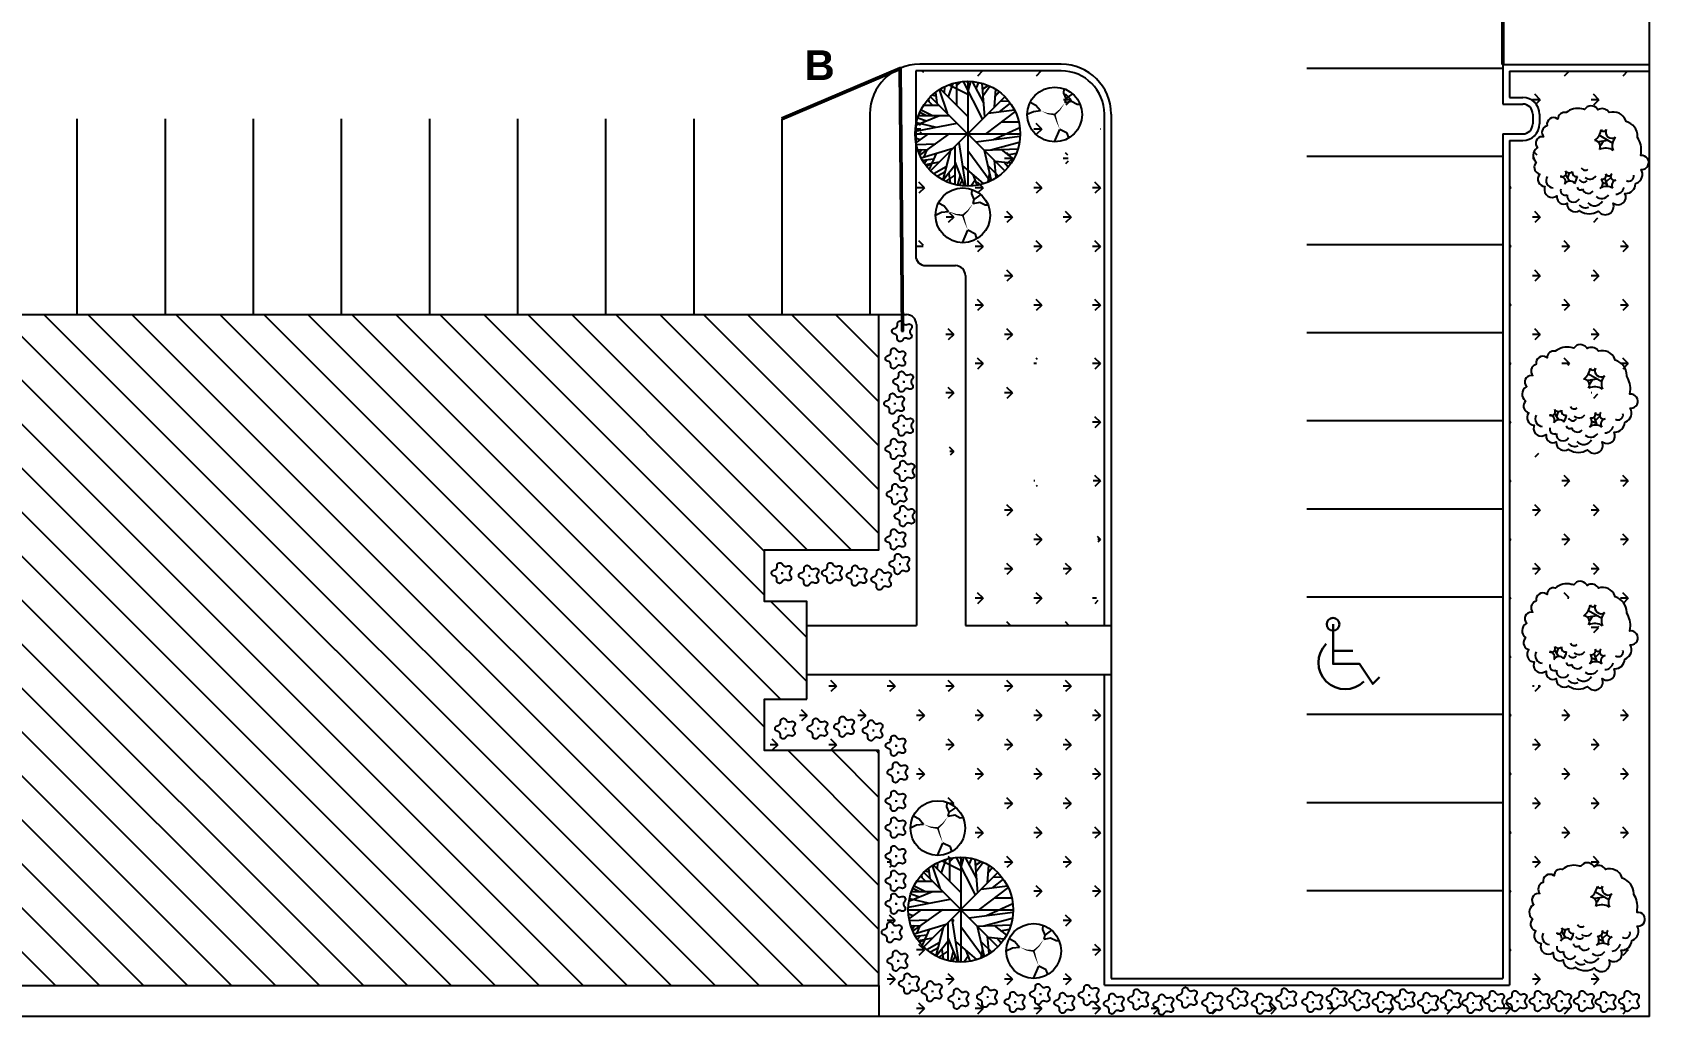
# Model space of a CAD drawing. Header units: feet. Extents: x 0 to 325, y 0 to 180.
# Drawn here: x 162.5 to 325, y 0 to 98.9 of the extents above; entities that cross this region are included whole.
import ezdxf

# ---------------------------------------------------------------- set-up
doc = ezdxf.new("R2010")
doc.units = ezdxf.units.FT
doc.header["$MEASUREMENT"] = 0
doc.linetypes.add('PHANTOM', pattern=[2.5, 1.25, -0.25, 0.25, -0.25, 0.25, -0.25])
doc.layers.get('0').update_dxf_attribs({"linetype": 'CONTINUOUS'})
for name, color, linetype in [('Arch_Site_ExBldg', 251, 'CONTINUOUS'), ('Arch_Site_ExConcCurb', 5, 'CONTINUOUS'), ('Arch_Site_ExParking_Stalls', 4, 'CONTINUOUS'), ('Arch_Site_Propline', 4, 'PHANTOM'), ('Arch_Site_SHRUBS', 92, 'CONTINUOUS'), ('Arch_Site_Text', 7, 'CONTINUOUS'), ('Arch_Site_TREES', 84, 'CONTINUOUS'), ('GE-002-2', 40, 'CONTINUOUS')]:
    doc.layers.add(name, color=color, linetype=linetype)
doc.styles.add('SANSSERIFBOLD', font='sanssb__.ttf')
pattern_1 = [(180, (-21.8754, 121.607), (-2.946278, -2.946278), [0.78125, -5.111307]), (135, (-21.8754, 121.607), (-2.94628, -2.94628), [0.78125, -3.385417]), (225, (-21.8754, 121.607), (2.94628, -2.94628), [0.78125, -3.385417])]

# ---------------------------------------------------------------- blocks, each defined once
blk = doc.blocks.new('Tree1')
for p, q in [((1.84, 2.22), (0.88, 2.09)), ((2.29, 1.95), (0.94, 2.73)), ((1.36, 2.18), (1.07, 1.72)), ((-2.02, -1.91), (-2.4, -1.31)), ((-2.21, -1.54), (-2.05, -1.04)), ((1.68, -1.91), (2.16, -1.45)), ((1.75, -2.23), (1.3, -2.05)), ((1.81, -2.42), (1.55, -1.63))]:
    blk.add_line(p, q)
blk.add_lwpolyline([(-0.65, 5.35), (-0.79, 5.38, 0.233912), (-2.39, 5.01, 0.503334), (-3.2, 4.36), (-3.27, 4.4, 0.669178), (-4.3, 3.71), (-4.4, 3.66, 0.501791), (-4.65, 2.59), (-4.79, 2.59, 0.669753), (-5.25, 1.48), (-5.32, 1.43, 0.506877), (-5.39, 0.04), (-5.49, -0.14, 0.50807), (-5.04, -1.16), (-5.07, -1.21, 0.604429), (-4.51, -2.42), (-4.54, -2.56, 0.721665), (-3.31, -3.34), (-3.31, -3.48, 0.571157), (-2.29, -4.09), (-2.29, -4.13, 0.58413), (-1.05, -4.83), (-0.98, -4.88, 0.29945), (0.85, -4.88), (0.89, -4.92, 0.881287), (2.33, -4.09), (2.4, -4.13, 0.773911), (3.53, -3.11), (3.6, -3.11, 0.41034), (4.59, -2.14), (4.7, -2.09, 0.446165), (5.15, -0.7), (5.22, -0.7, 1.078884), (5.12, 0.69), (5.15, 0.97, 0.178022), (4.8, 2.5), (4.8, 2.59, 0.336876), (3.64, 4.12), (3.6, 4.22, 0.401413), (1.95, 5.01), (1.88, 5.1, 0.392042), (0.82, 5.28), (0.75, 5.38, 0.518997), (-0.52, 5.33)], format="xyb", close=True)
for centre, radius, start, end in [((-0.51, 3.55), 1.66, 307.2011, 352.3009), ((1.39, 3.4), 0.268, 196.6364, 343.3636), ((2.22, 3.06), 0.629, 154.7784, 305.3166), ((0.44, 1.61), 0.613, 329.9007, 85.4842), ((3.5, 1.71), 1.25, 137.6158, 203.209), ((1.59, 0.05), 1.39, 56.3805, 116.0143), ((-3.62, -1.78), 0.776, 151.0951, 264.9167), ((-2.78, -1.06), 0.4, 239.3789, 31.1177), ((-2.95, -1.91), 0.506, 326.9926, 92.917), ((-2.08, -0.6), 0.436, 215.1672, 317.0471), ((-1.35, -1), 0.419, 166.1806, 284.8346), ((-4.09, -0.62), 2.95, 329.9502, 344.4972), ((-0.47, -0.34), 0.438, 206.6201, 310.304), ((0, -0.98), 0.699, 227.4798, 327.3238), ((1.24, -1.28), 0.411, 255.9127, 21.7324), ((1.91, -1.06), 0.297, 193.1088, 346.8912), ((2.48, -1.4), 0.394, 136.4013, 289.6309), ((3.93, -1.39), 0.498, 238.8912, 14.5226), ((-2.49, -2.84), 0.455, 160.7898, 297.9907), ((-2, -2.46), 0.593, 37.7844, 152.7504), ((-1.62, -3.34), 0.656, 171.6823, 330.9212), ((-0.96, -2.44), 0.314, 184.6947, 318.1365), ((-0.62, -1.47), 0.504, 210.0333, 316.9232), ((-0.15, -2.51), 0.598, 192.6971, 322.8693), ((1.17, -2.79), 0.842, 229.5022, 327.1741), ((0.68, -2.1), 0.619, 305.7896, 42.2257), ((1.67, -3.56), 1.15, 56.8511, 123.1489), ((2.75, -2.3), 0.546, 104.3993, 213.1112), ((2.55, -2.27), 0.927, 273.7672, 345.2386), ((-0.43, -3.69), 0.864, 220.7316, 293.3103), ((0.46, -3.42), 0.931, 223.9191, 330.2475)]:
    blk.add_arc(centre, radius, start, end)
blk = doc.blocks.new('Tree2')
for p, q in [((-1.94, 3.7), (-1.46, 5.07)), ((-1.86, 4.91), (0, 3.96)), ((-1.1, 4.83), (-0.7, 5.23)), ((-1.09, 2.83), (-1.1, 5.17)), ((-0.47, 5.25), (1.45, 1.48)), ((0.21, 4.83), (-0.13, 5.27)), ((0, 5.27), (0, -5.27)), ((0.04, 4.27), (0.32, 5.25)), ((1.61, 3.12), (0.48, 5.25)), ((0.86, 4.53), (1.13, 5.15)), ((1.73, 1.71), (1.44, 5.07)), ((-4.03, 3.36), (-3.56, 2.9)), ((-3.86, 3.2), (-3.9, 3.54)), ((3.69, 3.69), (-3.69, -3.69)), ((3.69, -3.69), (-3.69, 3.69)), ((-3.53, 3.92), (-3.21, 3.8)), ((-3.25, 4.13), (-3.1, 3.12)), ((-2.87, 4.43), (-2.05, 2.07)), ((-2.74, 4.49), (-0.02, 1.77)), ((-2.32, 4.09), (-2.31, 4.73)), ((1.5, 4.49), (2.04, 4.85)), ((1.56, 3.84), (2.24, 4.77)), ((2.78, 4.47), (2.66, 2.69)), ((2.74, 3.74), (3.15, 4.23)), ((3.26, 3.26), (4.1, 3.3)), ((-2.84, 1.81), (-5.2, 0.82)), ((-4.92, 1.83), (-1.83, 1.83)), ((-4.82, 2.15), (-4.2, 1.85)), ((-4.68, 2.41), (-3.53, 1.83)), ((-4.38, 2.88), (-2.88, 2.88)), ((4.78, 2.23), (1.84, 0.03)), ((2.05, 2.05), (4.69, 2.41)), ((3.18, 2.21), (4.3, 3.08)), ((-5.27, 0), (5.27, 0)), ((-5.25, 0.25), (-1.06, 1.06)), ((-5.16, 1.12), (-3.16, 0.66)), ((-5.02, 1.58), (-4.13, 1.3)), ((-4.8, -2.17), (-1.78, 0.01)), ((2.58, -0.59), (5.23, 0.62)), ((3.39, 1.18), (5.12, 1.2)), ((-5.25, -0.43), (-4.77, -0.59)), ((-3.98, -0.01), (-5.19, -0.88)), ((-5.14, -1.08), (-3.21, -1.02)), ((-5.02, -1.62), (-3.98, -1.58)), ((-4.63, -1.6), (-4.88, -1.94)), ((-4.68, -2.41), (-1.47, -1.46)), ((-1.3, -1.32), (-1.29, -5.07)), ((-0.89, -0.88), (-0.22, -5.25)), ((0.82, -0.81), (5.24, -0.25)), ((1.65, -1.64), (5.04, -1.52)), ((2.32, -1.62), (5.18, -0.86)), ((3.35, -1.6), (4.61, -2.55)), ((-3.42, -2.55), (-4.52, -2.69)), ((-4.15, -1.7), (-4.41, -2.31)), ((-4.09, -2.65), (-4.35, -2.95)), ((-2.85, -2.85), (-4.23, -3.13)), ((-3.84, -3.05), (-4.1, -3.28)), ((-3.16, -1.98), (-3.87, -3.56)), ((-1.75, -1.78), (-2.51, -4.63)), ((-1.29, -3.19), (-2.43, -4.65)), ((-1.29, -2.83), (-0.34, -5.23)), ((-0.54, -3.19), (1.57, -5.01)), ((0, -1.68), (2.27, -4.73)), ((1.64, -1.64), (2.35, -4.69)), ((2.01, -3.21), (3.11, -4.26)), ((2.67, -2.65), (2.84, -4.4)), ((2.77, -2.75), (4.36, -2.93)), ((3.65, -2.87), (4.05, -3.34)), ((4.04, -2.11), (4.89, -1.96)), ((-2.17, -3.32), (-3.41, -4.02)), ((-2.31, -3.86), (-3.05, -4.28)), ((-1.29, -4.16), (-2.2, -4.77)), ((-1.89, -4), (-1.75, -4.93)), ((-0.75, -4.18), (-1.01, -5.15)), ((-0.56, -4.63), (-0.82, -5.17)), ((0.74, -4.67), (0.34, -5.23)), ((0.52, -4.1), (0.93, -5.15)), ((2.18, -3.94), (2.02, -4.83))]:
    blk.add_line(p, q)
blk.add_circle((0, 0), 5.27)
blk = doc.blocks.new('Shrub')
for p, q in [((0.91, 2.59), (0.88, 2.15)), ((0.88, 2.15), (1.11, 1.6)), ((1.8, 2.08), (1.11, 1.6)), ((-2.75, 0.03), (-2.14, 0.32)), ((-2.46, 1.24), (-1.88, 0.94)), ((-2.14, 0.32), (-1.43, 0.39)), ((-1.88, 0.94), (-1.43, 0.39)), ((1.11, 1.6), (1.01, 1.16)), ((1.7, 1.3), (1.01, 1.16)), ((2.25, 1.01), (1.7, 1.3)), ((2.56, 1.02), (2.25, 1.01)), ((-0.02, -2.75), (0.51, -1.51)), ((1.27, -1.88), (0.51, -1.51)), ((1.41, -2.36), (1.27, -1.88))]:
    blk.add_line(p, q)
for points in [[(-1.43, 0.39, 0, 0.115, 0), (-0.7, 0.09, 0.115, 0.183, 0), (0, 0, 0.183, 0.183, 0)], [(1.01, 1.16, 0, 0.115, 0), (0.52, 0.48, 0.115, 0.183, 0), (0, 0, 0, 0, 0)], [(0.51, -1.51, 0, 0.115, 0), (0.21, -0.68, 0.115, 0.183, 0), (0, 0, 0, 0, 0)]]:
    blk.add_lwpolyline(points, format="xyseb")
blk.add_circle((0, 0), 2.75)
blk = doc.blocks.new('Plant')
blk.add_lwpolyline([(-0.02, -0.92, -0.726543), (-0.54, -0.74), (-0.54, -0.58, 0.32492), (-0.73, -0.31), (-0.88, -0.26, -0.726543), (-0.87, 0.28), (-0.72, 0.33, 0.32492), (-0.52, 0.6), (-0.52, 0.76, -0.726543), (0, 0.92), (0.09, 0.79, 0.32492), (0.41, 0.68), (0.56, 0.73, -0.726543), (0.87, 0.28), (0.78, 0.16, 0.32492), (0.77, -0.18), (0.86, -0.31, -0.726543), (0.54, -0.74), (0.39, -0.69, 0.32492), (0.07, -0.79)], format="xyb", close=True)
for points in [[(-0.09, 0), (0.09, 0)], [(0, -0.09), (0, 0.09)]]:
    blk.add_lwpolyline(points)
blk = doc.blocks.new('HC')
at = {"color": 1, "lineweight": 30}
for points in [[(-0.0421, 0.0799), (-0.0421, 0.064), (-0.0421, 0.0136), (0.0071, 0.0136)], [(-0.0421, 0.0136), (-0.0421, -0.0196), (0.0243, -0.0196), (0.0575, -0.07), (0.0747, -0.0528)]]:
    blk.add_lwpolyline(points, dxfattribs=at)
blk.add_circle((-0.0421, 0.0799), 0.016, dxfattribs=at)
blk.add_arc((-0.012, -0.0165), 0.0669, 135, 315, dxfattribs=at)

msp = doc.modelspace()

# ---------------------------------------------------------------- hatches: boundary and pattern name
at = {"layer": 'Arch_Site_ExBldg'}
h = msp.add_hatch(dxfattribs=at)
h.set_pattern_fill('LINE', color=256, scale=25, angle=135)
h.paths.add_polyline_path([(2, 63.12), (2, 3.12), (247.56, 3.12), (247.56, 26.74), (236.08, 26.74), (236.08, 31.91), (240.32, 31.91), (240.32, 41.74), (236.08, 41.74), (236.08, 46.91), (247.56, 46.91), (247.56, 70.54), (157.2, 70.54), (157.2, 63.12)])
h.paths.add_polyline_path([(112.83, 31.3), (144.34, 31.3), (144.34, 35.5), (112.83, 35.5)], flags=24)
at = {"layer": 'Arch_Site_TREES'}
h = msp.add_hatch(dxfattribs=at)
h.set_pattern_fill('GRASS', color=256, scale=4.166667, angle=90, style=0)
h.set_pattern_definition(pattern_1)
h.paths.add_polyline_path([(318.12, 80.34), (318.05, 80.39, -0.58413), (316.81, 81.08), (316.81, 81.13, -0.571157), (315.79, 81.73), (315.79, 81.87, -0.721665), (314.56, 82.66), (314.59, 82.8, -0.604429), (314.03, 84), (314.06, 84.05, -0.50807), (313.61, 85.07), (313.71, 85.26, -0.506877), (313.78, 86.65), (313.85, 86.69, -0.669753), (314.31, 87.81), (314.45, 87.81, -0.501791), (314.7, 88.88), (314.8, 88.92, -0.669178), (315.83, 89.62), (315.9, 89.57, -0.503334), (316.71, 90.22, -0.233912), (318.31, 90.6), (318.45, 90.56), (318.58, 90.55, -0.518997), (319.85, 90.59), (319.92, 90.5, -0.392042), (320.97, 90.31), (321.05, 90.22, -0.401413), (322.7, 89.43), (322.74, 89.34, -0.336876), (323.9, 87.81), (323.9, 87.72, -0.178022), (324.25, 86.18), (324.22, 85.91, -0.381766), (325, 85.4), (325, 95.04), (310.92, 95.04), (310.92, 92.38), (312.25, 92.38, -0.414214), (313.92, 90.72), (313.92, 89.72, -0.414214), (312.25, 88.05), (310.91, 88.05), (310.91, 3.16), (270.21, 3.16), (270.21, 34.4), (240.32, 34.4), (240.32, 31.94), (236.01, 31.94), (236.01, 26.77), (247.56, 26.77), (247.56, 3.12), (247.56, 0), (325, 0), (325, 85.03, -0.338911), (324.32, 84.51), (324.25, 84.51, -0.446165), (323.8, 83.12), (323.69, 83.08, -0.41034), (322.7, 82.1), (322.63, 82.1, -0.773911), (321.5, 81.08), (321.43, 81.13, -0.881287), (319.99, 80.29), (319.95, 80.34, -0.29945)])
h.paths.add_polyline_path([(318.13, 65.48), (318.2, 65.38, -0.392042), (319.26, 65.2), (319.33, 65.11, -0.401413), (320.99, 64.32), (321.02, 64.22, -0.336876), (322.19, 62.69), (322.19, 62.6, -0.178022), (322.54, 61.07), (322.5, 60.79, -1.078884), (322.61, 59.4), (322.54, 59.4, -0.446165), (322.08, 58.01), (321.98, 57.96, -0.41034), (320.99, 56.99), (320.92, 56.99, -0.773911), (319.79, 55.97), (319.72, 56.01, -0.881287), (318.27, 55.18), (318.24, 55.22, -0.29945), (316.4, 55.22), (316.33, 55.27, -0.58413), (315.1, 55.97), (315.1, 56.01, -0.571157), (314.08, 56.62), (314.08, 56.75, -0.721665), (312.84, 57.54), (312.88, 57.68, -0.604429), (312.31, 58.89), (312.35, 58.94, -0.50807), (311.89, 59.96), (312, 60.14, -0.506877), (312.07, 61.53), (312.14, 61.58, -0.669753), (312.6, 62.69), (312.74, 62.69, -0.501791), (312.98, 63.76), (313.09, 63.81, -0.669178), (314.11, 64.5), (314.18, 64.46, -0.503334), (314.99, 65.11, -0.233912), (316.59, 65.48), (316.74, 65.45), (316.86, 65.43, -0.518997)], flags=16)
h.paths.add_polyline_path([(319.03, 63.43, -0.052577), (319.01, 63.37, 0.735962), (319.97, 62.65, 0.294284), (319.74, 61.31, 0.266237), (318.36, 61.4, 0.551935), (317.88, 62.32, 0.199365), (318.52, 63.43, 0.666214), (319.01, 63.37, -0.022395)], flags=0)
h.paths.add_polyline_path([(319, 58.97, -0.031558), (319.02, 58.92, 0.514421), (319.49, 58.82, -0.114393), (319.58, 58.97, -0.153362), (319.49, 58.82, 0.583475), (319.96, 58.31, -0.019144), (320, 58.33, -0.026518), (319.96, 58.31, 0.489488), (319.68, 57.5, 0.297627), (318.42, 57.5, 0.447511), (318.52, 58.42, 0.569174), (319.02, 58.92, -0.043736)], flags=0)
h.paths.add_polyline_path([(315.63, 59.2, 0.569546), (316.14, 58.69, -0.063559), (315.85, 58, 0.518719), (314.88, 57.96, -0.02713), (314.86, 57.91, -0.023128), (314.88, 57.96, 0.415224), (314.66, 58.64, -0.165395), (314.41, 58.69, -0.12948), (314.66, 58.64, 0.543934), (314.95, 59.25, 0.476332)], flags=0)
h.paths.add_polyline_path([(318.14, 42.09), (318.22, 41.99, -0.392042), (319.27, 41.81), (319.34, 41.72, -0.401413), (321, 40.93), (321.04, 40.83, -0.336876), (322.2, 39.3), (322.2, 39.21, -0.178022), (322.55, 37.68), (322.52, 37.4, -1.078884), (322.62, 36.01), (322.55, 36.01, -0.446165), (322.09, 34.62), (321.99, 34.57, -0.41034), (321, 33.6), (320.93, 33.6, -0.773911), (319.8, 32.58), (319.73, 32.62, -0.881287), (318.29, 31.79), (318.25, 31.83, -0.29945), (316.42, 31.83), (316.35, 31.88, -0.58413), (315.11, 32.58), (315.11, 32.62, -0.571157), (314.09, 33.23), (314.09, 33.37, -0.721665), (312.86, 34.15), (312.89, 34.29, -0.604429), (312.33, 35.5), (312.36, 35.55, -0.50807), (311.9, 36.57), (312.01, 36.75, -0.506877), (312.08, 38.14), (312.15, 38.19, -0.669753), (312.61, 39.3), (312.75, 39.3, -0.501791), (313, 40.37), (313.1, 40.42, -0.669178), (314.13, 41.11), (314.2, 41.07, -0.503334), (315.01, 41.72, -0.233912), (316.61, 42.09), (316.75, 42.06), (316.88, 42.04, -0.518997)], flags=16)
h.paths.add_polyline_path([(319.05, 40.04, -0.052577), (319.03, 39.98, 0.735962), (319.98, 39.26, 0.294284), (319.75, 37.92, 0.266237), (318.37, 38.01, 0.551935), (317.89, 38.93, 0.199365), (318.53, 40.04, 0.666214), (319.03, 39.98, -0.022395)], flags=0)
h.paths.add_polyline_path([(315.64, 35.81, 0.569546), (316.15, 35.3, -0.063559), (315.86, 34.62, 0.518719), (314.9, 34.57, -0.02713), (314.87, 34.52, -0.023128), (314.9, 34.57, 0.415224), (314.67, 35.25, -0.165395), (314.42, 35.3, -0.12948), (314.67, 35.25, 0.543934), (314.96, 35.86, 0.476332)], flags=0)
h.paths.add_polyline_path([(319.02, 35.58, -0.031558), (319.03, 35.53, 0.514421), (319.5, 35.43, -0.114393), (319.59, 35.58, -0.153362), (319.5, 35.43, 0.583475), (319.97, 34.92, -0.019144), (320.01, 34.94, -0.026518), (319.97, 34.92, 0.489488), (319.69, 34.11, 0.297627), (318.44, 34.11, 0.447511), (318.53, 35.03, 0.569174), (319.03, 35.53, -0.043736)], flags=0)
h.paths.add_polyline_path([(319.35, 15.17), (319.42, 15.08, -0.392042), (320.48, 14.89), (320.55, 14.8, -0.401413), (322.21, 14.01), (322.24, 13.92, -0.336876), (323.41, 12.39), (323.41, 12.29, -0.178022), (323.76, 10.76), (323.73, 10.48, -1.078884), (323.83, 9.09), (323.76, 9.09, -0.446165), (323.3, 7.7), (323.2, 7.65, -0.41034), (322.21, 6.68), (322.14, 6.68, -0.773911), (321.01, 5.66), (320.94, 5.71, -0.881287), (319.49, 4.87), (319.46, 4.92, -0.29945), (317.63, 4.92), (317.55, 4.96, -0.58413), (316.32, 5.66), (316.32, 5.71, -0.571157), (315.3, 6.31), (315.3, 6.45, -0.721665), (314.06, 7.24), (314.1, 7.38, -0.604429), (313.54, 8.58), (313.57, 8.63, -0.50807), (313.11, 9.65), (313.22, 9.83, -0.506877), (313.29, 11.23), (313.36, 11.27, -0.669753), (313.82, 12.39), (313.96, 12.39, -0.501791), (314.21, 13.45), (314.31, 13.5, -0.669178), (315.33, 14.2), (315.4, 14.15, -0.503334), (316.22, 14.8, -0.233912), (317.81, 15.18), (317.96, 15.14), (318.08, 15.12, -0.518997)], flags=16)
h.paths.add_polyline_path([(319.74, 13.12, 0.666214), (320.23, 13.07, -0.022395), (320.26, 13.12, -0.052577), (320.23, 13.07, 0.735962), (321.19, 12.34, 0.294284), (320.96, 11.01, 0.266237), (319.58, 11.1, 0.551935), (319.1, 12.02, 0.199365)], flags=0)
h.paths.add_polyline_path([(316.17, 8.94, 0.476332), (316.85, 8.89, 0.569546), (317.36, 8.39, -0.063559), (317.07, 7.7, 0.518719), (316.1, 7.65, -0.02713), (316.08, 7.61, -0.023128), (316.1, 7.65, 0.415224), (315.88, 8.33, -0.165395), (315.63, 8.39, -0.12948), (315.88, 8.33, 0.543934)], flags=0)
h.paths.add_polyline_path([(320.22, 8.66, -0.031558), (320.24, 8.61, 0.514421), (320.71, 8.51, -0.114393), (320.8, 8.66, -0.153362), (320.71, 8.51, 0.583475), (321.18, 8.01, -0.019144), (321.22, 8.02, -0.026518), (321.18, 8.01, 0.489488), (320.9, 7.19, 0.297627), (319.64, 7.19, 0.447511), (319.74, 8.11, 0.569174), (320.24, 8.61, -0.043736)], flags=0)
h.paths.add_polyline_path([(318.45, 2.48), (318.55, 2.35, 0.32492), (318.86, 2.24), (319.01, 2.29, -0.726543), (319.33, 1.84), (319.23, 1.72, 0.32492), (319.23, 1.38), (319.32, 1.25, -0.726543), (319, 0.82), (318.85, 0.87, 0.32492), (318.53, 0.77), (318.43, 0.64, -0.726543), (317.92, 0.82), (317.92, 0.98, 0.32492), (317.73, 1.25), (317.58, 1.3, -0.726543), (317.58, 1.84), (317.73, 1.89, 0.32492), (317.93, 2.16), (317.94, 2.31, -0.726543)], flags=16)
h.paths.add_polyline_path([(316.18, 2.48), (316.27, 2.35, 0.32492), (316.59, 2.24), (316.74, 2.29, -0.726543), (317.05, 1.84), (316.96, 1.72, 0.32492), (316.95, 1.38), (317.05, 1.25, -0.726543), (316.72, 0.82), (316.57, 0.87, 0.32492), (316.25, 0.77), (316.16, 0.64, -0.726543), (315.64, 0.82), (315.65, 0.98, 0.32492), (315.45, 1.25), (315.3, 1.3, -0.726543), (315.31, 1.84), (315.46, 1.89, 0.32492), (315.66, 2.16), (315.66, 2.31, -0.726543)], flags=16)
h.paths.add_polyline_path([(323, 2.48), (323.09, 2.35, 0.32492), (323.41, 2.24), (323.56, 2.29, -0.726543), (323.87, 1.84), (323.78, 1.72, 0.32492), (323.78, 1.38), (323.87, 1.25, -0.726543), (323.54, 0.82), (323.39, 0.87, 0.32492), (323.07, 0.77), (322.98, 0.64, -0.726543), (322.47, 0.82), (322.47, 0.98, 0.32492), (322.27, 1.25), (322.12, 1.3, -0.726543), (322.13, 1.84), (322.28, 1.89, 0.32492), (322.48, 2.16), (322.48, 2.31, -0.726543)], flags=16)
h.paths.add_polyline_path([(320.64, 2.39), (320.73, 2.26, 0.32492), (321.05, 2.15), (321.2, 2.2, -0.726543), (321.51, 1.76), (321.42, 1.63, 0.32492), (321.41, 1.29), (321.51, 1.17, -0.726543), (321.18, 0.73), (321.03, 0.78, 0.32492), (320.71, 0.68), (320.62, 0.56, -0.726543), (320.1, 0.73), (320.11, 0.89, 0.32492), (319.91, 1.16), (319.76, 1.21, -0.726543), (319.77, 1.75), (319.92, 1.8, 0.32492), (320.12, 2.07), (320.12, 2.23, -0.726543)], flags=16)
h.paths.add_polyline_path([(313.99, 2.48), (314.09, 2.35, 0.32492), (314.4, 2.24), (314.55, 2.29, -0.726543), (314.87, 1.84), (314.77, 1.72, 0.32492), (314.77, 1.38), (314.86, 1.25, -0.726543), (314.54, 0.82), (314.39, 0.87, 0.32492), (314.07, 0.77), (313.97, 0.64, -0.726543), (313.46, 0.82), (313.46, 0.98, 0.32492), (313.27, 1.25), (313.12, 1.3, -0.726543), (313.12, 1.84), (313.27, 1.89, 0.32492), (313.47, 2.16), (313.48, 2.31, -0.726543)], flags=16)
h.paths.add_polyline_path([(311.72, 2.48), (311.81, 2.35, 0.32492), (312.13, 2.24), (312.28, 2.29, -0.726543), (312.59, 1.84), (312.5, 1.72, 0.32492), (312.49, 1.38), (312.59, 1.25, -0.726543), (312.26, 0.82), (312.11, 0.87, 0.32492), (311.79, 0.77), (311.7, 0.64, -0.726543), (311.18, 0.82), (311.19, 0.98, 0.32492), (310.99, 1.25), (310.84, 1.3, -0.726543), (310.85, 1.84), (311, 1.89, 0.32492), (311.2, 2.16), (311.2, 2.31, -0.726543)], flags=16)
h.paths.add_polyline_path([(309.45, 2.48), (309.54, 2.35, 0.32492), (309.86, 2.24), (310.01, 2.29, -0.726543), (310.32, 1.84), (310.22, 1.72, 0.32492), (310.22, 1.38), (310.31, 1.25, -0.726543), (309.99, 0.82), (309.84, 0.87, 0.32492), (309.52, 0.77), (309.42, 0.64, -0.726543), (308.91, 0.82), (308.91, 0.98, 0.32492), (308.72, 1.25), (308.57, 1.3, -0.726543), (308.58, 1.84), (308.73, 1.89, 0.32492), (308.93, 2.16), (308.93, 2.31, -0.726543)], flags=16)
h.paths.add_polyline_path([(307.26, 2.3), (307.35, 2.17, 0.32492), (307.67, 2.06), (307.82, 2.11, -0.726543), (308.13, 1.67), (308.04, 1.54, 0.32492), (308.03, 1.21), (308.13, 1.08, -0.726543), (307.8, 0.64), (307.65, 0.69, 0.32492), (307.33, 0.6), (307.24, 0.47, -0.726543), (306.72, 0.64), (306.73, 0.8, 0.32492), (306.53, 1.07), (306.38, 1.12, -0.726543), (306.39, 1.67), (306.54, 1.71, 0.32492), (306.74, 1.98), (306.74, 2.14, -0.726543)], flags=16)
h.paths.add_polyline_path([(305.07, 2.56), (305.17, 2.43, 0.32492), (305.48, 2.33), (305.63, 2.37, -0.726543), (305.95, 1.93), (305.85, 1.8, 0.32492), (305.85, 1.47), (305.94, 1.34, -0.726543), (305.62, 0.91), (305.47, 0.96, 0.32492), (305.15, 0.86), (305.05, 0.73, -0.726543), (304.54, 0.9), (304.54, 1.06, 0.32492), (304.35, 1.34), (304.2, 1.39, -0.726543), (304.2, 1.93), (304.35, 1.98, 0.32492), (304.55, 2.24), (304.56, 2.4, -0.726543)], flags=16)
h.paths.add_polyline_path([(302.8, 2.3), (302.89, 2.17, 0.32492), (303.21, 2.06), (303.36, 2.11, -0.726543), (303.67, 1.67), (303.58, 1.54, 0.32492), (303.57, 1.21), (303.67, 1.08, -0.726543), (303.34, 0.64), (303.19, 0.69, 0.32492), (302.87, 0.6), (302.78, 0.47, -0.726543), (302.26, 0.64), (302.27, 0.8, 0.32492), (302.07, 1.07), (301.92, 1.12, -0.726543), (301.93, 1.67), (302.08, 1.71, 0.32492), (302.28, 1.98), (302.28, 2.14, -0.726543)], flags=16)
h.paths.add_polyline_path([(300.44, 2.65), (300.53, 2.52, 0.32492), (300.85, 2.41), (301, 2.46, -0.726543), (301.31, 2.02), (301.22, 1.89, 0.32492), (301.21, 1.56), (301.3, 1.43, -0.726543), (300.98, 0.99), (300.83, 1.04, 0.32492), (300.51, 0.94), (300.42, 0.82, -0.726543), (299.9, 0.99), (299.91, 1.15, 0.32492), (299.71, 1.42), (299.56, 1.47, -0.726543), (299.57, 2.02), (299.72, 2.06, 0.32492), (299.92, 2.33), (299.92, 2.49, -0.726543)], flags=16)
h.paths.add_polyline_path([(298.25, 2.39), (298.34, 2.26, 0.32492), (298.66, 2.15), (298.81, 2.2, -0.726543), (299.13, 1.76), (299.03, 1.63, 0.32492), (299.03, 1.29), (299.12, 1.17, -0.726543), (298.79, 0.73), (298.65, 0.78, 0.32492), (298.33, 0.68), (298.23, 0.56, -0.726543), (297.72, 0.73), (297.72, 0.89, 0.32492), (297.53, 1.16), (297.38, 1.21, -0.726543), (297.38, 1.75), (297.53, 1.8, 0.32492), (297.73, 2.07), (297.74, 2.23, -0.726543)], flags=16)
h.paths.add_polyline_path([(295.89, 2.56), (295.98, 2.43, 0.32492), (296.3, 2.33), (296.45, 2.37, -0.726543), (296.77, 1.93), (296.67, 1.8, 0.32492), (296.67, 1.47), (296.76, 1.34, -0.726543), (296.43, 0.91), (296.28, 0.96, 0.32492), (295.96, 0.86), (295.87, 0.73, -0.726543), (295.36, 0.9), (295.36, 1.06, 0.32492), (295.16, 1.34), (295.01, 1.39, -0.726543), (295.02, 1.93), (295.17, 1.98, 0.32492), (295.37, 2.24), (295.37, 2.4, -0.726543)], flags=16)
h.paths.add_polyline_path([(294.49, 2.11), (294.4, 1.98, 0.32492), (294.39, 1.64), (294.48, 1.52, -0.726543), (294.16, 1.08), (294.01, 1.13, 0.32492), (293.69, 1.03), (293.6, 0.91, -0.726543), (293.08, 1.08), (293.08, 1.24, 0.32492), (292.89, 1.51), (292.74, 1.56, -0.726543), (292.75, 2.1), (292.9, 2.15, 0.32492), (293.1, 2.42), (293.1, 2.58, -0.726543), (293.62, 2.74), (293.71, 2.61, 0.32492), (294.03, 2.5), (294.18, 2.55, -0.726543)], flags=16)
h.paths.add_polyline_path([(292.04, 1.76), (291.95, 1.63, 0.32492), (291.94, 1.29), (292.04, 1.17, -0.726543), (291.71, 0.73), (291.56, 0.78, 0.32492), (291.24, 0.68), (291.15, 0.56, -0.726543), (290.63, 0.73), (290.64, 0.89, 0.32492), (290.44, 1.16), (290.29, 1.21, -0.726543), (290.3, 1.75), (290.45, 1.8, 0.32492), (290.65, 2.07), (290.65, 2.23, -0.726543), (291.17, 2.39), (291.26, 2.26, 0.32492), (291.58, 2.15), (291.73, 2.2, -0.726543)], flags=16)
h.paths.add_polyline_path([(289.42, 2.11), (289.32, 1.98, 0.32492), (289.32, 1.64), (289.41, 1.52, -0.726543), (289.09, 1.08), (288.94, 1.13, 0.32492), (288.62, 1.03), (288.52, 0.91, -0.726543), (288.01, 1.08), (288.01, 1.24, 0.32492), (287.82, 1.51), (287.67, 1.56, -0.726543), (287.68, 2.1), (287.83, 2.15, 0.32492), (288.03, 2.42), (288.03, 2.58, -0.726543), (288.55, 2.74), (288.64, 2.61, 0.32492), (288.96, 2.5), (289.11, 2.55, -0.726543)], flags=16)
h.paths.add_polyline_path([(286.97, 1.58), (286.88, 1.46, 0.32492), (286.87, 1.12), (286.96, 0.99, -0.726543), (286.64, 0.56), (286.49, 0.61, 0.32492), (286.17, 0.51), (286.08, 0.38, -0.726543), (285.56, 0.55), (285.56, 0.71, 0.32492), (285.37, 0.99), (285.22, 1.04, -0.726543), (285.23, 1.58), (285.38, 1.63, 0.32492), (285.58, 1.89), (285.58, 2.05, -0.726543), (286.1, 2.21), (286.19, 2.08, 0.32492), (286.51, 1.98), (286.66, 2.02, -0.726543)], flags=16)
h.paths.add_polyline_path([(284.52, 2.11), (284.43, 1.98, 0.32492), (284.42, 1.64), (284.52, 1.52, -0.726543), (284.19, 1.08), (284.04, 1.13, 0.32492), (283.72, 1.03), (283.63, 0.91, -0.726543), (283.11, 1.08), (283.12, 1.24, 0.32492), (282.92, 1.51), (282.77, 1.56, -0.726543), (282.78, 2.1), (282.93, 2.15, 0.32492), (283.13, 2.42), (283.13, 2.58, -0.726543), (283.65, 2.74), (283.74, 2.61, 0.32492), (284.06, 2.5), (284.21, 2.55, -0.726543)], flags=16)
h.paths.add_polyline_path([(281.99, 1.67), (281.89, 1.54, 0.32492), (281.89, 1.21), (281.98, 1.08, -0.726543), (281.66, 0.64), (281.51, 0.69, 0.32492), (281.19, 0.6), (281.09, 0.47, -0.726543), (280.58, 0.64), (280.58, 0.8, 0.32492), (280.39, 1.07), (280.24, 1.12, -0.726543), (280.24, 1.67), (280.39, 1.71, 0.32492), (280.59, 1.98), (280.6, 2.14, -0.726543), (281.11, 2.3), (281.21, 2.17, 0.32492), (281.52, 2.06), (281.67, 2.11, -0.726543)], flags=16)
h.paths.add_polyline_path([(279.45, 2.19), (279.36, 2.07, 0.32492), (279.35, 1.73), (279.44, 1.6, -0.726543), (279.12, 1.17), (278.97, 1.22, 0.32492), (278.65, 1.12), (278.55, 0.99, -0.726543), (278.04, 1.17), (278.04, 1.32, 0.32492), (277.85, 1.6), (277.7, 1.65, -0.726543), (277.71, 2.19), (277.86, 2.24, 0.32492), (278.06, 2.51), (278.06, 2.66, -0.726543), (278.58, 2.83), (278.67, 2.7, 0.32492), (278.99, 2.59), (279.14, 2.64, -0.726543)], flags=16)
h.paths.add_polyline_path([(250.17, 27.51), (250.08, 27.38, 0.32492), (250.08, 27.05), (250.17, 26.92, -0.726543), (249.84, 26.48), (249.69, 26.54, 0.32492), (249.37, 26.44), (249.28, 26.31, -0.726543), (248.76, 26.48), (248.77, 26.64, 0.32492), (248.57, 26.91), (248.42, 26.96, -0.726543), (248.43, 27.51), (248.58, 27.55, 0.32492), (248.78, 27.82), (248.78, 27.98, -0.726543), (249.3, 28.14), (249.39, 28.01, 0.32492), (249.71, 27.9), (249.86, 27.95, -0.726543)], flags=16)
h.paths.add_polyline_path([(256.23, 18.95, -1), (250.73, 18.95, -1)], flags=16)
h.paths.add_polyline_path([(277.09, 1.49), (276.99, 1.37, 0.32492), (276.99, 1.03), (277.08, 0.9, -0.726543), (276.76, 0.47), (276.61, 0.52, 0.32492), (276.29, 0.42), (276.19, 0.29, -0.726543), (275.68, 0.47), (275.68, 0.63, 0.32492), (275.49, 0.9), (275.34, 0.95, -0.726543), (275.35, 1.49), (275.5, 1.54, 0.32492), (275.7, 1.81), (275.7, 1.97, -0.726543), (276.22, 2.13), (276.31, 2, 0.32492), (276.63, 1.89), (276.78, 1.94, -0.726543)], flags=16)
h.paths.add_polyline_path([(247.88, 29.04), (247.78, 28.91, 0.32492), (247.78, 28.58), (247.87, 28.45, -0.726543), (247.54, 28.01), (247.39, 28.07, 0.32492), (247.08, 27.97), (246.98, 27.84, -0.726543), (246.47, 28.01), (246.47, 28.17, 0.32492), (246.28, 28.44), (246.13, 28.49, -0.726543), (246.13, 29.04), (246.28, 29.08, 0.32492), (246.48, 29.35), (246.49, 29.51, -0.726543), (247, 29.67), (247.09, 29.54, 0.32492), (247.41, 29.43), (247.56, 29.48, -0.726543)], flags=16)
h.paths.add_polyline_path([(250.37, 24.83), (250.27, 24.71, 0.32492), (250.27, 24.37), (250.36, 24.24, -0.726543), (250.03, 23.81), (249.88, 23.86, 0.32492), (249.56, 23.76), (249.47, 23.63, -0.726543), (248.96, 23.81), (248.96, 23.96, 0.32492), (248.76, 24.24), (248.62, 24.29, -0.726543), (248.62, 24.83), (248.77, 24.88, 0.32492), (248.97, 25.14), (248.98, 25.3, -0.726543), (249.49, 25.46), (249.58, 25.33, 0.32492), (249.9, 25.23), (250.05, 25.27, -0.726543)], flags=16)
h.paths.add_polyline_path([(261.05, 10.75, -1), (250.5, 10.75, -1)], flags=16)
h.paths.add_polyline_path([(255.78, 10.75), (255.78, 7.1), (255.24, 7.56), (254.89, 9.87), (252.93, 7.91), (252.16, 7.75), (252.62, 8.79), (254.32, 9.3), (255.78, 10.75), (255.78, 15.86), (255.98, 15.59), (255.81, 15.01), (257.24, 12.21)], flags=0)
h.paths.add_polyline_path([(274.55, 2.02), (274.46, 1.89, 0.32492), (274.45, 1.56), (274.55, 1.43, -0.726543), (274.22, 0.99), (274.07, 1.04, 0.32492), (273.75, 0.94), (273.66, 0.82, -0.726543), (273.14, 0.99), (273.15, 1.15, 0.32492), (272.95, 1.42), (272.8, 1.47, -0.726543), (272.81, 2.02), (272.96, 2.06, 0.32492), (273.16, 2.33), (273.16, 2.49, -0.726543), (273.68, 2.65), (273.77, 2.52, 0.32492), (274.09, 2.41), (274.24, 2.46, -0.726543)], flags=16)
h.paths.add_polyline_path([(265.86, 6.6, -1), (260.36, 6.6, -1)], flags=16)
h.paths.add_polyline_path([(250.17, 21.96), (250.08, 21.84, 0.32492), (250.08, 21.5), (250.17, 21.37, -0.726543), (249.84, 20.94), (249.69, 20.99, 0.32492), (249.37, 20.89), (249.28, 20.76, -0.726543), (248.76, 20.94), (248.77, 21.09, 0.32492), (248.57, 21.37), (248.42, 21.42, -0.726543), (248.43, 21.96), (248.58, 22.01, 0.32492), (248.78, 22.28), (248.78, 22.43, -0.726543), (249.3, 22.6), (249.39, 22.47, 0.32492), (249.71, 22.36), (249.86, 22.41, -0.726543)], flags=16)
h.paths.add_polyline_path([(245, 29.42), (244.91, 29.3, 0.32492), (244.91, 28.96), (245, 28.83, -0.726543), (244.67, 28.4), (244.52, 28.45, 0.32492), (244.2, 28.35), (244.11, 28.22, -0.726543), (243.6, 28.4), (243.6, 28.55, 0.32492), (243.4, 28.83), (243.25, 28.88, -0.726543), (243.26, 29.42), (243.41, 29.47, 0.32492), (243.61, 29.73), (243.61, 29.89, -0.726543), (244.13, 30.05), (244.22, 29.92, 0.32492), (244.54, 29.82), (244.69, 29.86, -0.726543)], flags=16)
h.paths.add_polyline_path([(272.1, 1.58), (272.01, 1.46, 0.32492), (272.01, 1.12), (272.1, 0.99, -0.726543), (271.77, 0.56), (271.62, 0.61, 0.32492), (271.3, 0.51), (271.21, 0.38, -0.726543), (270.7, 0.55), (270.7, 0.71, 0.32492), (270.5, 0.99), (270.35, 1.04, -0.726543), (270.36, 1.58), (270.51, 1.63, 0.32492), (270.71, 1.89), (270.71, 2.05, -0.726543), (271.23, 2.21), (271.32, 2.08, 0.32492), (271.64, 1.98), (271.79, 2.02, -0.726543)], flags=16)
h.paths.add_polyline_path([(269.57, 2.46), (269.47, 2.33, 0.32492), (269.47, 1.99), (269.56, 1.86, -0.726543), (269.24, 1.43), (269.09, 1.48, 0.32492), (268.77, 1.38), (268.67, 1.25, -0.726543), (268.16, 1.43), (268.16, 1.59, 0.32492), (267.97, 1.86), (267.82, 1.91, -0.726543), (267.83, 2.45), (267.98, 2.5, 0.32492), (268.18, 2.77), (268.18, 2.93, -0.726543), (268.7, 3.09), (268.79, 2.96, 0.32492), (269.1, 2.85), (269.26, 2.9, -0.726543)], flags=16)
h.paths.add_polyline_path([(250.17, 19.29), (250.08, 19.16, 0.32492), (250.08, 18.82), (250.17, 18.69, -0.726543), (249.84, 18.26), (249.69, 18.31, 0.32492), (249.37, 18.21), (249.28, 18.08, -0.726543), (248.76, 18.26), (248.77, 18.42, 0.32492), (248.57, 18.69), (248.42, 18.74, -0.726543), (248.43, 19.28), (248.58, 19.33, 0.32492), (248.78, 19.6), (248.78, 19.76, -0.726543), (249.3, 19.92), (249.39, 19.79, 0.32492), (249.71, 19.68), (249.86, 19.73, -0.726543)], flags=16)
h.paths.add_polyline_path([(242.32, 29.23), (242.23, 29.1, 0.32492), (242.22, 28.77), (242.32, 28.64, -0.726543), (241.99, 28.21), (241.84, 28.26, 0.32492), (241.52, 28.16), (241.43, 28.03, -0.726543), (240.91, 28.2), (240.92, 28.36, 0.32492), (240.72, 28.64), (240.57, 28.69, -0.726543), (240.58, 29.23), (240.73, 29.28, 0.32492), (240.93, 29.54), (240.93, 29.7, -0.726543), (241.45, 29.86), (241.54, 29.73, 0.32492), (241.86, 29.63), (242.01, 29.67, -0.726543)], flags=16)
h.paths.add_polyline_path([(267.12, 1.67), (267.03, 1.54, 0.32492), (267.02, 1.21), (267.11, 1.08, -0.726543), (266.79, 0.64), (266.64, 0.69, 0.32492), (266.32, 0.6), (266.22, 0.47, -0.726543), (265.71, 0.64), (265.71, 0.8, 0.32492), (265.52, 1.07), (265.37, 1.12, -0.726543), (265.38, 1.67), (265.53, 1.71, 0.32492), (265.73, 1.98), (265.73, 2.14, -0.726543), (266.25, 2.3), (266.34, 2.17, 0.32492), (266.66, 2.06), (266.81, 2.11, -0.726543)], flags=16)
h.paths.add_polyline_path([(250.17, 16.42), (250.08, 16.29, 0.32492), (250.08, 15.96), (250.17, 15.83, -0.726543), (249.84, 15.39), (249.69, 15.44, 0.32492), (249.37, 15.34), (249.28, 15.22, -0.726543), (248.76, 15.39), (248.77, 15.55, 0.32492), (248.57, 15.82), (248.42, 15.87, -0.726543), (248.43, 16.41), (248.58, 16.46, 0.32492), (248.78, 16.73), (248.78, 16.89, -0.726543), (249.3, 17.05), (249.39, 16.92, 0.32492), (249.71, 16.81), (249.86, 16.86, -0.726543)], flags=16)
h.paths.add_polyline_path([(264.67, 2.54), (264.58, 2.42, 0.32492), (264.57, 2.08), (264.66, 1.95, -0.726543), (264.34, 1.52), (264.19, 1.57, 0.32492), (263.87, 1.47), (263.78, 1.34, -0.726543), (263.26, 1.52), (263.26, 1.67, 0.32492), (263.07, 1.95), (262.92, 2, -0.726543), (262.93, 2.54), (263.08, 2.59, 0.32492), (263.28, 2.86), (263.28, 3.01, -0.726543), (263.8, 3.17), (263.89, 3.05, 0.32492), (264.21, 2.94), (264.36, 2.99, -0.726543)], flags=16)
h.paths.add_polyline_path([(250.17, 13.93), (250.08, 13.8, 0.32492), (250.08, 13.47), (250.17, 13.34, -0.726543), (249.84, 12.91), (249.69, 12.96, 0.32492), (249.37, 12.86), (249.28, 12.73, -0.726543), (248.76, 12.9), (248.77, 13.06, 0.32492), (248.57, 13.34), (248.42, 13.39, -0.726543), (248.43, 13.93), (248.58, 13.98, 0.32492), (248.78, 14.24), (248.78, 14.4, -0.726543), (249.3, 14.56), (249.39, 14.43, 0.32492), (249.71, 14.33), (249.86, 14.37, -0.726543)], flags=16)
h.paths.add_polyline_path([(239.07, 29.23), (238.97, 29.1, 0.32492), (238.97, 28.77), (239.06, 28.64, -0.726543), (238.74, 28.21), (238.59, 28.26, 0.32492), (238.27, 28.16), (238.17, 28.03, -0.726543), (237.66, 28.2), (237.66, 28.36, 0.32492), (237.47, 28.64), (237.32, 28.69, -0.726543), (237.32, 29.23), (237.48, 29.28, 0.32492), (237.68, 29.54), (237.68, 29.7, -0.726543), (238.2, 29.86), (238.29, 29.73, 0.32492), (238.6, 29.63), (238.76, 29.67, -0.726543)], flags=16)
h.paths.add_polyline_path([(262.14, 1.76), (262.04, 1.63, 0.32492), (262.04, 1.29), (262.13, 1.17, -0.726543), (261.8, 0.73), (261.65, 0.78, 0.32492), (261.33, 0.68), (261.24, 0.56, -0.726543), (260.73, 0.73), (260.73, 0.89, 0.32492), (260.54, 1.16), (260.39, 1.21, -0.726543), (260.39, 1.75), (260.54, 1.8, 0.32492), (260.74, 2.07), (260.75, 2.23, -0.726543), (261.26, 2.39), (261.35, 2.26, 0.32492), (261.67, 2.15), (261.82, 2.2, -0.726543)], flags=16)
h.paths.add_polyline_path([(250.17, 11.64), (250.08, 11.51, 0.32492), (250.08, 11.17), (250.17, 11.04, -0.726543), (249.84, 10.61), (249.69, 10.66, 0.32492), (249.37, 10.56), (249.28, 10.43, -0.726543), (248.76, 10.61), (248.77, 10.77, 0.32492), (248.57, 11.04), (248.42, 11.09, -0.726543), (248.43, 11.63), (248.58, 11.68, 0.32492), (248.78, 11.95), (248.78, 12.11, -0.726543), (249.3, 12.27), (249.39, 12.14, 0.32492), (249.71, 12.03), (249.86, 12.08, -0.726543)], flags=16)
h.paths.add_polyline_path([(259.36, 2.26), (259.27, 2.14, 0.32492), (259.27, 1.8), (259.36, 1.67, -0.726543), (259.03, 1.24), (258.88, 1.29, 0.32492), (258.56, 1.19), (258.47, 1.06, -0.726543), (257.96, 1.24), (257.96, 1.4, 0.32492), (257.76, 1.67), (257.61, 1.72, -0.726543), (257.62, 2.26), (257.77, 2.31, 0.32492), (257.97, 2.58), (257.97, 2.74, -0.726543), (258.49, 2.9), (258.58, 2.77, 0.32492), (258.9, 2.66), (259.05, 2.71, -0.726543)], flags=16)
h.paths.add_polyline_path([(249.79, 8.77), (249.7, 8.64, 0.32492), (249.69, 8.31), (249.78, 8.18, -0.726543), (249.46, 7.74), (249.31, 7.79, 0.32492), (248.99, 7.69), (248.9, 7.57, -0.726543), (248.38, 7.74), (248.38, 7.9, 0.32492), (248.19, 8.17), (248.04, 8.22, -0.726543), (248.05, 8.76), (248.2, 8.81, 0.32492), (248.4, 9.08), (248.4, 9.24, -0.726543), (248.92, 9.4), (249.01, 9.27, 0.32492), (249.33, 9.16), (249.48, 9.21, -0.726543)], flags=16)
h.paths.add_polyline_path([(256.49, 2.07), (256.4, 1.95, 0.32492), (256.39, 1.61), (256.49, 1.48, -0.726543), (256.16, 1.05), (256.01, 1.1, 0.32492), (255.69, 1), (255.6, 0.87, -0.726543), (255.08, 1.05), (255.09, 1.2, 0.32492), (254.89, 1.48), (254.74, 1.53, -0.726543), (254.75, 2.07), (254.9, 2.12, 0.32492), (255.1, 2.39), (255.1, 2.54, -0.726543), (255.62, 2.71), (255.71, 2.58, 0.32492), (256.03, 2.47), (256.18, 2.52, -0.726543)], flags=16)
h.paths.add_polyline_path([(253.81, 2.84), (253.72, 2.71, 0.32492), (253.71, 2.38), (253.8, 2.25, -0.726543), (253.48, 1.81), (253.33, 1.86, 0.32492), (253.01, 1.76), (252.92, 1.64, -0.726543), (252.4, 1.81), (252.4, 1.97, 0.32492), (252.21, 2.24), (252.06, 2.29, -0.726543), (252.07, 2.84), (252.22, 2.88, 0.32492), (252.42, 3.15), (252.42, 3.31, -0.726543), (252.94, 3.47), (253.03, 3.34, 0.32492), (253.35, 3.23), (253.5, 3.28, -0.726543)], flags=16)
h.paths.add_polyline_path([(250.37, 5.9), (250.27, 5.77, 0.32492), (250.27, 5.44), (250.36, 5.31, -0.726543), (250.03, 4.87), (249.88, 4.92, 0.32492), (249.56, 4.82), (249.47, 4.7, -0.726543), (248.96, 4.87), (248.96, 5.03, 0.32492), (248.76, 5.3), (248.62, 5.35, -0.726543), (248.62, 5.9), (248.77, 5.94, 0.32492), (248.97, 6.21), (248.98, 6.37, -0.726543), (249.49, 6.53), (249.58, 6.4, 0.32492), (249.9, 6.29), (250.05, 6.34, -0.726543)], flags=16)
h.paths.add_polyline_path([(251.51, 3.6), (251.42, 3.48, 0.32492), (251.42, 3.14), (251.51, 3.01, -0.726543), (251.18, 2.58), (251.03, 2.63, 0.32492), (250.71, 2.53), (250.62, 2.4, -0.726543), (250.11, 2.58), (250.11, 2.73, 0.32492), (249.91, 3.01), (249.76, 3.06, -0.726543), (249.77, 3.6), (249.92, 3.65, 0.32492), (250.12, 3.92), (250.12, 4.07, -0.726543), (250.64, 4.24), (250.73, 4.11, 0.32492), (251.05, 4), (251.2, 4.05, -0.726543)], flags=16)
h = msp.add_hatch(dxfattribs=at)
h.set_pattern_fill('GRASS', color=256, scale=4.166667, angle=90, style=0)
h.set_pattern_definition(pattern_1)
edge = h.paths.add_edge_path()
edge.add_line((270.21, 39.32), (270.21, 90.72))
edge.add_line((256.25, 39.32), (270.88, 39.32))
edge.add_arc((252.26, 76.48), 1, 180, 270)
edge.add_arc((255.25, 74.48), 1, 0, 90)
edge.add_line((252.26, 75.48), (255.25, 75.48))
edge.add_line((256.25, 74.48), (256.25, 39.32))
edge.add_line((251.26, 95.05), (251.26, 76.48))
edge.add_line((265.88, 95.05), (251.26, 95.05))
edge.add_arc((265.88, 90.72), 4.33, 0, 90)

# ---------------------------------------------------------------- linework, layer by layer
at = {"layer": 'Arch_Site_ExBldg'}
msp.add_line((247.56, 3.12), (247.56, 0), dxfattribs=at)
msp.add_lwpolyline([(240.32, 31.91), (240.32, 41.74), (236.08, 41.74), (236.08, 46.91), (247.56, 46.91), (247.56, 70.54), (157.2, 70.54), (157.2, 63.12), (2, 63.12), (2, 3.12), (247.56, 3.12), (247.56, 26.74), (236.08, 26.74), (236.08, 31.91)], close=True, dxfattribs=at)
at = {"layer": 'Arch_Site_ExConcCurb'}
for p, q in [((265.88, 95.05), (251.26, 95.05)), ((265.88, 95.72), (251.66, 95.72)), ((252.26, 75.48), (255.25, 75.48)), ((246.66, 70.56), (250.33, 70.56)), ((240.32, 39.32), (251.33, 39.32)), ((256.25, 39.32), (270.88, 39.32)), ((240.32, 34.4), (270.88, 34.4)), ((270.88, 3.82), (310.24, 3.82)), ((270.21, 3.16), (310.91, 3.16))]:
    msp.add_line(p, q, dxfattribs=at)
at = {"layer": 'Arch_Site_ExConcCurb', "ltscale": 100}
for p, q in [((251.26, 95.05), (251.26, 76.48)), ((310.25, 95.71), (310.25, 91.72)), ((310.25, 95.71), (325, 95.71)), ((310.92, 95.04), (310.92, 92.38)), ((310.92, 95.04), (325, 95.04)), ((310.25, 91.72), (312.25, 91.72)), ((310.92, 92.38), (312.25, 92.38)), ((246.66, 90.72), (246.66, 70.56)), ((270.21, 39.32), (270.21, 90.72)), ((270.88, 90.72), (270.88, 3.82)), ((313.25, 90.72), (313.25, 89.72)), ((313.92, 90.72), (313.92, 89.72)), ((270.88, 88.72), (270.88, 3.82)), ((310.24, 88.72), (310.24, 3.82)), ((310.25, 88.72), (312.25, 88.72)), ((310.91, 88.05), (310.91, 3.16)), ((310.92, 88.05), (312.25, 88.05)), ((256.25, 74.48), (256.25, 39.32)), ((251.33, 69.56), (251.33, 39.32)), ((270.21, 3.16), (270.21, 34.4))]:
    msp.add_line(p, q, dxfattribs=at)
at = {"layer": 'Arch_Site_ExConcCurb'}
for centre, radius, start, end in [((251.66, 90.72), 5, 90, 180), ((252.26, 76.48), 1, 180, 270)]:
    msp.add_arc(centre, radius, start, end, dxfattribs=at)
at = {"layer": 'Arch_Site_ExConcCurb', "ltscale": 100}
for centre, radius, start, end in [((265.88, 90.72), 5, 0, 90), ((265.88, 90.72), 4.33, 0, 90), ((312.25, 90.72), 1.67, 0, 90), ((312.25, 90.72), 1, 0, 90), ((312.25, 89.72), 1, 270, 0), ((312.25, 89.72), 1.67, 270, 0), ((255.25, 74.48), 1, 0, 90), ((250.33, 69.56), 1, 0, 90)]:
    msp.add_arc(centre, radius, start, end, dxfattribs=at)
at = {"layer": 'Arch_Site_ExParking_Stalls'}
for p, q in [((290.57, 95.32), (310.25, 95.32)), ((166.97, 90.24), (166.97, 70.56)), ((175.83, 90.24), (175.83, 70.56)), ((184.68, 90.24), (184.68, 70.56)), ((193.54, 90.24), (193.54, 70.56)), ((202.39, 90.24), (202.39, 70.56)), ((211.25, 90.24), (211.25, 70.56)), ((220.1, 90.24), (220.1, 70.56)), ((228.95, 90.24), (228.95, 70.56)), ((237.81, 90.24), (237.81, 70.56)), ((290.57, 86.47), (310.25, 86.47)), ((290.57, 77.62), (310.25, 77.62)), ((290.57, 68.76), (310.25, 68.76)), ((290.57, 59.91), (310.25, 59.91)), ((290.57, 51.05), (310.25, 51.05)), ((290.57, 42.2), (310.25, 42.2)), ((290.57, 30.39), (310.25, 30.39)), ((290.57, 21.53), (310.25, 21.53)), ((290.57, 12.68), (310.25, 12.68))]:
    msp.add_line(p, q, dxfattribs=at)
at = {"layer": 'Arch_Site_Propline', "ltscale": 200}
for q in [(325, 180), (0, 0)]:
    msp.add_line((325, 0), q, dxfattribs=at)
at = {"layer": 'GE-002-2', "lineweight": 50}
for points in [[(310.25, 95.71), (310.25, 115.39), (249.66, 118.4)], [(237.81, 90.24), (249.7, 95.31), (249.94, 68.88)]]:
    msp.add_lwpolyline(points, dxfattribs=at)

# ---------------------------------------------------------------- block references
at = {"layer": 'Arch_Site_SHRUBS'}
for p in [(249.94, 68.88), (249.29, 66.15), (250.07, 63.82), (249.16, 61.61), (250.07, 59.4), (249.29, 57.06), (250.2, 54.85), (249.42, 52.51), (250.2, 50.3), (249.29, 47.96), (237.84, 44.58), (242.91, 44.58), (249.68, 45.49), (240.57, 44.32), (245.39, 44.32), (247.86, 43.93), (238.2, 28.95), (241.45, 28.95), (244.13, 29.14), (247, 28.76), (249.3, 27.23), (249.49, 24.55), (249.3, 21.68), (249.3, 19), (249.3, 16.13), (249.3, 13.65), (249.3, 11.35), (248.92, 8.48), (249.49, 5.61), (250.64, 3.32), (252.94, 2.55), (263.8, 2.26), (255.62, 1.79), (258.49, 1.98), (261.26, 1.47), (266.25, 1.38), (268.7, 2.17), (271.23, 1.3), (273.68, 1.73), (276.22, 1.21), (278.58, 1.91), (281.12, 1.38), (283.65, 1.82), (286.1, 1.3), (288.55, 1.82), (291.17, 1.47), (293.62, 1.82), (295.89, 1.65), (298.25, 1.47), (300.44, 1.73), (302.8, 1.38), (305.08, 1.65), (307.26, 1.38), (309.45, 1.56), (311.72, 1.56), (314, 1.56), (316.18, 1.56), (318.46, 1.56), (320.64, 1.47), (323, 1.56)]:
    msp.add_blockref('Plant', p, dxfattribs=at)
at = {"layer": 'Arch_Site_Text', "xscale": 40, "yscale": 40, "zscale": 40}
msp.add_blockref('HC', (294.88, 36.24), dxfattribs=at)
at = {"layer": 'Arch_Site_TREES'}
for name, p in [('Tree2', (256.48, 88.74)), ('Shrub', (265.22, 90.67)), ('Tree1', (318.99, 85.85)), ('Shrub', (255.99, 80.54)), ('Tree1', (317.9, 61.86)), ('Tree1', (317.9, 38.07)), ('Shrub', (253.48, 18.95)), ('Tree2', (255.78, 10.75)), ('Tree1', (318.61, 9.79)), ('Shrub', (263.11, 6.6))]:
    msp.add_blockref(name, p, dxfattribs=at)

# ---------------------------------------------------------------- texts
at = {"color": 1, "style": 'SANSSERIFBOLD'}
msp.add_text('B', height=3, dxfattribs=at).set_placement((240.09, 94.13))

doc.saveas('drawing.dxf')
